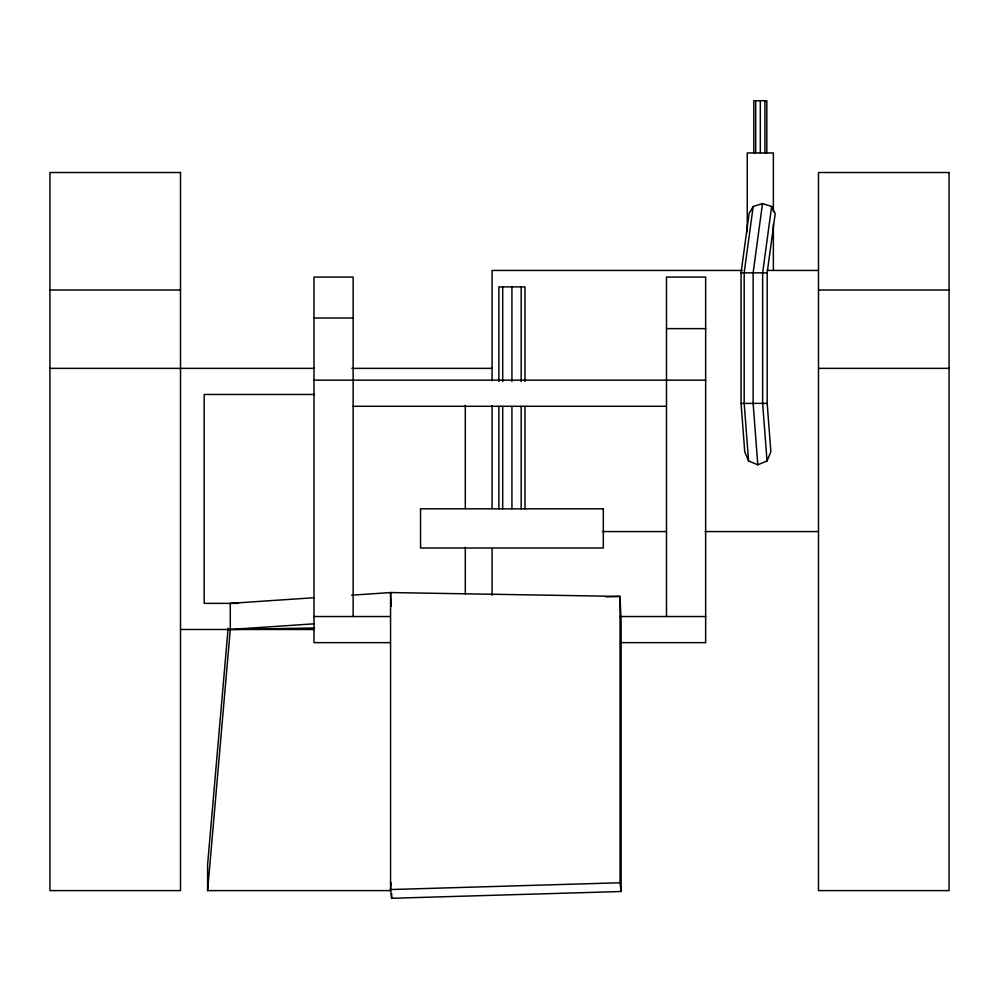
<?xml version="1.0" encoding="UTF-8"?>
<svg xmlns="http://www.w3.org/2000/svg" width="999" height="999" viewBox="0 0 999 999"><rect width="100%" height="100%" fill="white"/><g stroke="black" fill="none" stroke-linecap="round" stroke-linejoin="round"><path stroke-width="1.5" d="M228.122 628.246L207.605 864.497L207.605 890.609L390.397 890.609L391.071 882.841M207.605 890.609L230.282 629.482L230.282 603.371L314.31 597.702M741.058 272.839L749.1 213.524L753.171 206.481L762.512 203.571L771.64 206.481L775.212 213.524L767.17 272.839L767.17 403.396L770.866 451.748L767.032 460.976L757.804 464.797L748.576 460.976L744.742 451.748L741.058 403.396L741.058 272.839L767.17 272.839M753.171 206.481L744.18 272.839L744.18 403.396L748.576 460.976M762.512 203.571L753.121 272.839L753.121 403.396L757.804 464.797M771.64 206.481L762.649 272.839L762.649 403.396L767.032 460.976M351.66 595.179L390.559 592.544L620.042 596.415L621.128 622.452L621.128 891.508L391.645 898.288L390.559 889.547L390.559 592.544L391.133 606.331M314.073 623.826L230.282 629.482L314.373 627.971M606.031 596.89L620.042 596.415L620.042 882.766L621.128 891.508M390.559 889.547L620.042 882.766M742.332 270.442L492.082 270.442L492.082 380.794M767.195 270.442L818.493 270.442M49.95 290.022L180.507 290.022M818.493 290.022L949.05 290.022M313.973 318.032L353.147 318.032M666.495 328.621L705.656 328.621M49.95 368.356L314.485 368.356M351.873 368.356L492.082 368.356M818.493 368.356L949.05 368.356M313.973 380.157L705.656 380.157M314.523 394.468L204.171 394.468L204.171 603.371L238.024 603.371M741.058 403.396L767.17 403.396M353.147 406.281L666.495 406.281M602.434 531.568L666.171 531.568M705.019 531.568L818.493 531.568M313.973 616.533L390.434 616.533M619.83 616.533L705.656 616.533M180.507 629.482L313.923 629.482M390.434 642.644L313.973 642.644L313.973 277.073L353.147 277.073L353.147 616.533M621.39 642.644L705.656 642.644L705.656 277.073L666.495 277.073L666.495 616.533M773.363 211.688L773.363 152.934L747.252 152.934L747.252 231.78M773.363 224.051L773.363 270.442M766.832 152.934L766.832 100.712L753.783 100.712L753.783 152.934M764.922 100.712L764.922 152.934M760.314 100.712L760.314 152.934M755.694 100.712L755.694 152.934M524.987 381.568L524.987 286.888L498.876 286.888L498.876 381.568M524.987 406.406L524.987 508.841M521.166 286.888L521.166 381.568M521.166 406.406L521.166 508.841M511.925 286.888L511.925 381.568M511.925 406.406L511.925 508.841M502.697 286.888L502.697 381.568M502.697 406.406L502.697 508.841M498.876 406.406L498.876 508.841M492.082 405.669L492.082 508.241M492.082 548.663L492.082 595.292M465.297 405.382L465.297 508.279M465.297 547.252L465.297 594.018M391.645 893.63L391.645 898.288M180.507 172.515L49.95 172.515L49.95 890.609L180.507 890.609L180.507 172.515M949.05 172.515L818.493 172.515L818.493 890.609L949.05 890.609L949.05 172.515M603.321 508.841L420.542 508.841L420.542 548.014L603.321 548.014L603.321 508.841"/></g></svg>
